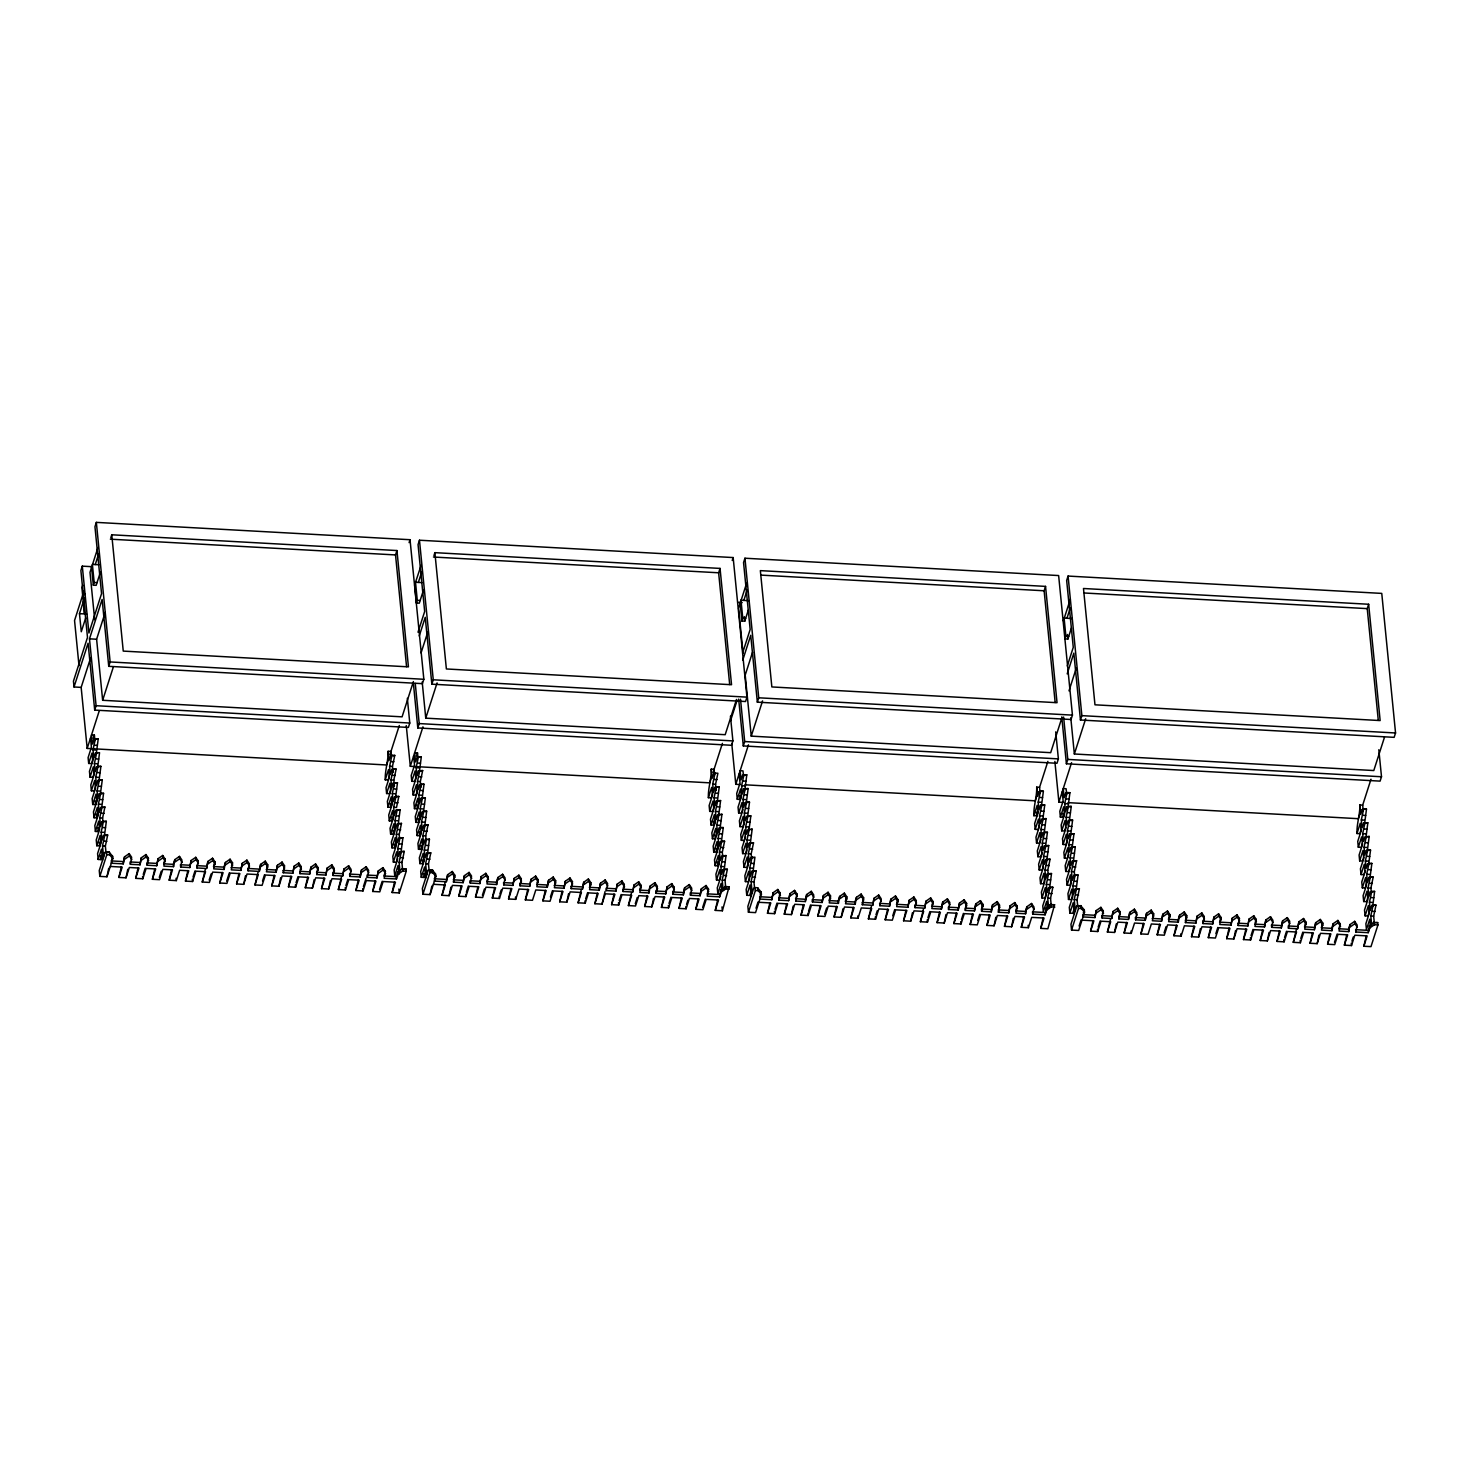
<?xml version="1.0" encoding="UTF-8"?>
<svg xmlns="http://www.w3.org/2000/svg" width="1469" height="1469" viewBox="0 0 1469 1469"><rect width="100%" height="100%" fill="white"/><g stroke="black" fill="none" stroke-linecap="round" stroke-linejoin="round"><path stroke-width="1.5" d="M97.615 767.663L99.543 752.697L95.301 753.083L93.796 757.765L93.024 749.888L95.338 738.852L98.203 738.999L96.256 753.983M98.956 781.324L100.902 766.341L96.66 766.726L95.154 771.409L94.383 763.586L96.697 752.55M100.296 794.802L102.261 780.039L98.001 780.425L96.495 785.107L95.724 777.23L98.056 766.194M101.636 808.281L103.564 793.315L99.323 793.682L97.817 798.383L97.083 790.928L99.396 779.874M103.014 822.291L102.591 818.049L104.923 806.995L100.663 807.381L99.157 812.063L98.386 804.186L100.718 793.15M104.391 836.302L106.337 821.318L102.077 821.704L100.59 826.386L99.745 817.884L102.059 806.848M106.025 852.718L105.364 846.052L107.678 835.016L103.436 835.384L101.93 840.084L101.159 832.207L103.473 821.153M103.601 857.015L102.518 845.887L104.832 834.851M394.39 786.007L393.802 780.131L396.134 769.095L391.892 769.481L390.387 774.163L389.597 766.285L391.929 755.231L394.775 755.397L392.462 766.432L393.031 772.345M395.547 797.722L397.475 782.738L393.233 783.106L391.727 787.806L390.956 779.984L393.288 768.93M398.209 824.678L400.137 809.694L395.895 810.08L394.39 814.762L393.655 807.307L396.501 807.473L398.833 796.437L394.592 796.804L393.086 801.505L392.296 793.609L394.628 782.573M393.655 807.307L395.987 796.271M399.586 838.689L399.182 834.429L401.496 823.393L397.254 823.778L395.749 828.461L394.977 820.583L397.291 809.548M400.982 852.681L402.91 837.697L398.668 838.083L397.163 842.765L396.318 834.282L398.65 823.228M376.78 875.579L367.121 875.047L367.342 877.379L377.019 877.911L378.286 870.897L382.95 867.646L385.411 871.282L384.143 878.297L396.483 878.976L397.989 874.294L402.671 871.044L401.937 862.45L404.269 851.396L400.027 851.781L398.521 856.464L397.732 848.586L400.064 837.55M399.972 871.172L399.091 862.285L401.423 851.249M420.924 787.476L420.336 781.6L422.668 770.564L418.426 770.931L416.921 775.632L416.131 767.754L418.463 756.7L421.309 756.866L419.381 771.849M422.08 799.173L424.008 784.207L419.767 784.575L418.261 789.275L417.49 781.435L419.803 770.399M423.403 812.669L425.367 797.887L421.126 798.273L419.62 802.955L418.83 795.078L421.162 784.042M420.924 816.231L420.189 808.776L422.521 797.74M426.12 840.158L425.698 835.898L428.03 824.862L423.788 825.247L422.282 829.93L421.493 822.052L423.825 810.998L426.671 811.163L424.743 826.147M427.516 854.15L429.444 839.166L425.202 839.552L423.696 844.234L422.852 835.751L425.184 824.697M429.132 870.584L428.471 863.901L430.803 852.865L426.561 853.25L425.055 857.933L424.266 850.055L426.598 839.019M426.726 874.863L425.624 863.754L427.938 852.718M717.313 801.909L719.241 786.943L714.999 787.329L713.493 792.011L712.722 784.134L715.036 773.098L717.9 773.245L715.568 784.299L716.156 790.212M718.653 815.57L720.6 800.587L716.339 800.972L714.834 805.655L714.063 797.832L716.395 786.796M719.994 829.049L721.94 814.285L717.698 814.671L716.193 819.353L715.421 811.476L717.735 800.44M717.515 832.629L716.762 825.174L719.094 814.12M722.711 856.537L722.289 852.295L724.603 841.241L720.361 841.627L718.855 846.309L718.084 838.432L720.398 827.396L723.262 827.561L721.316 842.527M724.088 870.548L726.017 855.564L721.775 855.95L720.269 860.632L719.443 852.13L721.756 841.094M699.905 893.446L690.228 892.895L690.467 895.227L700.125 895.759L701.392 888.745L706.075 885.495L708.535 889.149L707.25 896.163L719.608 896.843L721.114 892.16L725.778 888.91L725.062 880.298L727.375 869.262L723.134 869.63L721.628 874.33L720.857 866.453L723.17 855.399M723.079 889.039L722.197 880.133L724.529 869.097M746.215 803.506L748.143 788.541L743.902 788.926L742.396 793.609L741.625 785.731L743.938 774.696L746.803 774.842L744.856 789.826M747.556 817.168L749.502 802.184L745.26 802.57L743.755 807.252L742.965 799.43L745.297 788.394M748.896 830.646L750.843 815.883L746.601 816.268L745.095 820.951L744.324 813.073L746.638 802.037M750.237 844.124L752.165 829.159L747.923 829.526L746.417 834.227L745.683 826.772L747.996 815.717M751.614 858.135L751.192 853.893L753.524 842.839L749.263 843.224L747.758 847.907L746.986 840.029L749.319 828.993M752.991 872.145L754.937 857.162L750.677 857.547L749.172 862.23L748.345 853.728L750.659 842.692M754.625 888.561L753.964 881.896L756.278 870.86L752.036 871.227L750.53 875.928L749.759 868.05L752.073 856.996M752.201 892.858L751.1 881.731L753.432 870.695M1042.788 819.886L1044.734 804.939L1040.493 805.324L1038.987 810.007L1038.197 802.129L1040.529 791.075L1043.376 791.24L1041.448 806.224M1044.147 833.566L1046.075 818.582L1041.833 818.949L1040.327 823.65L1039.556 815.828L1041.87 804.773M1045.469 847.044L1047.434 832.28L1043.192 832.648L1041.686 837.348L1040.897 829.452L1043.229 818.417M1046.809 860.522L1048.737 845.538L1044.496 845.924L1042.99 850.606L1042.255 843.151L1044.588 832.115M1048.187 874.532L1047.764 870.272L1050.096 859.236L1045.855 859.622L1044.349 864.305L1043.559 856.427L1045.891 845.391M1049.582 888.525L1051.51 873.541L1047.268 873.926L1045.763 878.609L1044.918 870.125L1047.25 859.071M1051.198 904.959L1050.537 898.293L1052.869 887.239L1048.627 887.625L1047.122 892.307L1046.332 884.43L1048.664 873.394M1048.572 907.016L1047.691 898.128L1050.004 887.092M1069.322 821.355L1071.268 806.408L1067.027 806.775L1065.521 811.476L1064.731 803.598L1067.063 792.544L1069.909 792.709L1067.981 807.693M1070.681 835.016L1072.609 820.051L1068.367 820.418L1066.861 825.119L1066.09 817.278L1068.404 806.242M1072.003 848.513L1073.968 833.731L1069.726 834.117L1068.22 838.799L1067.43 830.921L1069.763 819.886M1073.343 861.991L1075.271 847.007L1071.03 847.393L1069.524 852.075L1068.789 844.62L1071.121 833.584M1074.72 875.983L1074.298 871.741L1076.63 860.705L1072.388 861.091L1070.883 865.774L1070.093 857.896L1072.425 846.842M1076.116 889.994L1078.044 875.01L1073.802 875.395L1072.297 880.078L1071.452 871.594L1073.784 860.54M1077.732 906.428L1077.071 899.744L1079.403 888.708L1075.161 889.094L1073.655 893.776L1072.866 885.899L1075.198 874.863M1075.326 910.707L1074.225 899.597L1076.538 888.561M1365.913 837.752L1367.841 822.787L1363.599 823.173L1362.094 827.855L1361.322 819.977L1363.636 808.942L1366.482 809.088L1364.554 824.072M1367.253 851.414L1369.2 836.43L1364.94 836.816L1363.434 841.498L1362.663 833.676L1364.995 822.64M1368.594 864.892L1370.54 850.129L1366.299 850.514L1364.793 855.197L1364.022 847.319L1366.335 836.283M1369.916 878.37L1371.862 863.405L1367.621 863.772L1366.115 868.473L1365.362 861.018L1367.694 849.963M1371.311 892.381L1370.889 888.139L1373.203 877.085L1368.961 877.47L1367.455 882.153L1366.684 874.275L1368.998 863.239M1372.689 906.391L1374.617 891.408L1370.375 891.775L1368.869 896.476L1368.043 887.974L1370.357 876.938M1374.323 922.807L1373.662 916.142L1375.976 905.106L1371.734 905.473L1370.228 910.174L1369.457 902.278L1371.771 891.242M1371.679 924.882L1370.797 915.977L1373.129 904.941M91.353 566.648L82.301 566.153L80.887 570.523L87.497 637.399L73.45 681.175L74.019 686.978L81.162 687.382L90.527 658.204M407.335 698.289L409.778 723.042L408.382 727.43L94.695 710.096L96.091 705.708L89.48 638.831L102.132 599.444L108.743 666.32L422.429 683.654L423.843 679.284L410.035 539.711L96.348 522.376L94.952 526.747L101.563 593.623L88.911 633.029L82.301 566.153M82.741 585.195L81.915 587.784L84.449 613.418L84.339 601.298M83.237 593.403L74.552 620.506L79.014 665.732M97.982 547.478L89.995 572.359L94.695 619.753M85.679 617.99L81.272 631.743L79.473 613.656L84.614 597.644M95.246 564.555L98.625 554.015M100.425 572.102L96.164 585.323L93.318 585.176L94.181 582.495L92.382 564.408L98.809 564.757M110.818 537.709L111.754 534.789L396.942 550.544L408.437 666.853L123.249 651.098L111.754 534.789M74.019 686.978L88.085 643.22L94.695 710.096M413.395 681.598L402.084 716.835L102.646 700.291L96.605 639.235L105.272 612.279M108.743 666.32L110.138 661.95L96.348 522.376M388.606 758.794L386.622 764.982L87.185 748.437L99.157 711.143M102.646 700.291L113.297 667.128M93.355 738.264L94.383 735.051L91.537 734.886L92.455 744.067L93.943 739.384L95.338 738.852M93.52 757.398L91.519 763.605L88.673 763.439L91.978 753.12L92.767 760.997L89.444 771.317L90.031 777.138L92.878 777.285L94.861 771.096M90.031 777.138L93.337 766.818L94.108 774.64L90.803 784.96L91.372 790.781L94.218 790.928L96.219 784.74M91.372 790.781L94.695 780.443L95.467 788.339L92.143 798.659L92.731 804.479L95.577 804.626L97.56 798.438M92.731 804.479L96.036 794.141L96.77 801.597L93.465 811.916L94.034 817.737L96.881 817.902L98.882 811.696M94.034 817.737L97.358 807.417L98.129 815.295L94.824 825.615L95.393 831.436L98.239 831.601L100.241 825.394M95.393 831.436L98.698 821.116L99.543 829.599L96.238 839.937L96.807 845.74L99.653 845.905L101.655 839.717M96.807 845.74L100.112 835.42L100.902 843.298L97.578 853.636L98.166 859.438L101.012 859.604L102.995 853.397M98.166 859.438L101.471 849.119L102.573 860.246M112.819 858.539L109.642 854.848L109.367 851.947L105.107 852.332L99.249 870.566L99.837 876.387L106.962 876.773L112.819 858.539L112.58 856.207L109.422 852.534M99.837 876.387L106.796 854.701L106.502 851.781M108.724 868.252L106.962 876.773M367.342 877.379L368.627 870.364L366.167 866.71L361.503 869.96L360.217 876.975L349.806 876.405L351.091 869.391L348.63 865.755L343.948 869.005L342.681 876.001L333.022 875.469L334.289 868.454L331.829 864.819L327.165 868.069L325.879 875.083L316.753 874.569L318.02 867.555L315.56 863.919L310.895 867.169L309.628 874.184L299.951 873.651L301.237 866.637L298.776 863.001L294.112 866.233L292.827 873.247L283.242 872.733L284.509 865.718L282.048 862.064L277.384 865.314L276.117 872.329L266.44 871.796L267.725 864.782L265.265 861.146L260.601 864.396L259.315 871.411L248.059 870.786L249.326 863.772L246.884 860.118L242.201 863.368L240.934 870.382L231.276 869.85L232.543 862.836L230.082 859.2L225.418 862.45L224.133 869.464L213.721 868.877L215.007 861.862L212.546 858.227L207.863 861.477L206.596 868.491L196.938 867.959L198.205 860.944L195.744 857.308L191.08 860.54L189.795 867.555L180.669 867.059L181.936 860.044L179.475 856.409L174.811 859.64L173.544 866.655L163.867 866.122L165.152 859.108L162.692 855.472L158.028 858.722L156.742 865.737L147.157 865.204L148.424 858.19L145.964 854.554L141.299 857.804L140.032 864.819L130.355 864.286L131.641 857.272L129.18 853.618L124.516 856.868L123.231 863.882L111.313 863.221L112.58 856.207M121.303 866.839L118.879 877.434L126.022 877.819L129.327 867.5L138.986 868.032L135.681 878.352L142.805 878.756L146.129 868.436L155.714 868.95L152.39 879.288L159.533 879.674L162.839 869.354L172.497 869.887L169.192 880.206L176.317 880.61L179.64 870.272L188.766 870.786L185.461 881.106L192.586 881.51L195.891 871.172L205.568 871.723L202.245 882.043L209.369 882.428L212.693 872.109L223.104 872.678L219.781 883.016L226.924 883.402L230.229 873.082L239.888 873.614L236.582 883.934L243.707 884.338L247.031 874L258.287 874.624L254.963 884.944L262.088 885.348L265.412 875.028L275.07 875.561L271.765 885.88L278.89 886.266L282.195 875.946L291.798 876.479L288.475 886.799L295.6 887.203L298.923 876.864L308.582 877.415L305.277 887.735L312.401 888.121L315.706 877.801L324.851 878.315L321.527 888.635L328.67 889.02L331.976 878.701L341.634 879.233L338.329 889.553L345.454 889.957L348.777 879.637L359.189 880.206L355.865 890.526L363.008 890.93L366.314 880.592L375.972 881.125L372.667 891.463L379.792 891.848L383.115 881.529L395.455 882.208L392.131 892.528L399.274 892.932L406.234 871.246L405.995 868.913L401.698 868.712L403.149 868.767L402.708 870.144M123.231 863.882L124.516 856.868M118.879 877.434L122.202 867.114L110.285 866.453M127.766 869.299L126.022 877.819M138.104 867.775L135.681 878.352M140.032 864.819L141.299 857.804M143.246 874.367L145.229 868.161M147.433 861.311L148.424 858.19M154.814 868.693L152.39 879.288M156.742 865.737L158.028 858.722M159.295 877.36L161.278 871.154M165.152 859.108L163.647 863.809L173.305 864.341L174.811 859.64M171.616 869.63L169.192 880.206M187.867 870.529L185.461 881.106M189.795 867.555L191.08 860.54M193.008 877.122L195.01 870.915M196.938 867.959L198.205 860.944M205.329 869.391L202.245 882.043M206.596 868.491L207.863 861.477M209.149 880.115L211.132 873.908M215.007 861.862L213.501 866.563L223.912 867.132L225.418 862.45M222.205 872.421L219.781 883.016M226.685 881.069L229.348 872.825M231.533 865.957L232.543 862.836M239.006 873.357L236.582 883.934M240.934 870.382L242.201 863.368M245.47 875.818L243.707 884.338M248.059 870.786L249.326 863.772M258.048 872.311L254.963 884.944M259.315 871.411L260.601 864.396M262.529 880.959L264.512 874.753M266.715 867.904L267.725 864.782M274.189 875.285L271.765 885.88M276.117 872.329L277.384 865.314M280.652 877.746L278.89 886.266M283.242 872.733L284.509 865.718M290.899 876.222L288.475 886.799M292.827 873.247L294.112 866.233M406.564 666.669L395.528 554.933L396.942 550.544M296.04 882.814L298.023 876.607M300.227 869.758L301.237 866.637M409.098 542.63L410.035 539.711M307.7 877.14L305.277 887.735M309.628 874.184L310.895 867.169M419.253 635.967L425.239 617.292L431.849 684.168L745.554 701.521L746.95 697.132L733.16 557.559L419.473 540.225L418.059 544.613L424.67 611.49L418.004 632.221M314.164 879.6L312.401 888.121M316.753 874.569L318.02 867.555M421.107 565.326L414.644 584.937L416.425 603.024L419.289 603.19L423.531 589.95M418.353 582.422L421.75 571.863M323.951 878.04L321.527 888.635M325.879 875.083L327.165 868.069M416.425 603.024L417.288 600.344L415.507 582.257L421.915 582.624M433.943 555.576L434.879 552.656L720.049 568.411L731.544 684.719L446.374 668.964L434.879 552.656M330.433 880.5L328.67 889.02M333.022 875.469L333.794 870.034M341.414 876.901L338.329 889.553M342.681 876.001L343.948 869.005M391.507 756.957L390.974 751.43L388.128 751.283C388.404 760.924 384.878 770.178 385.245 779.837L388.11 779.984L390.093 773.796M345.894 885.568L347.878 879.362M421.052 652.934L427.718 632.203M389.928 754.662L399.293 725.539M385.245 779.837L388.569 769.499L389.34 777.376L386.035 787.715L386.604 793.517L389.45 793.682L391.452 787.494M358.289 879.949L355.865 890.526M360.217 876.975L361.503 869.96M386.604 793.517L389.928 783.197L390.699 791.02L387.375 801.358L387.945 807.16L390.809 807.326L392.792 801.119M387.945 807.16L391.268 796.841L392.039 804.718L388.734 815.038L389.303 820.859L392.168 821.024L394.151 814.818M363.431 886.523L366.093 878.278M730.442 716.137L732.902 740.909L731.489 745.279L417.802 727.945L419.198 723.574L415.25 683.452M431.849 684.168L433.263 679.798L419.473 540.225M389.303 820.859L392.627 810.539L393.361 817.994L390.038 828.314L390.625 834.135L393.472 834.282L395.455 828.094M711.731 776.642L709.729 782.848L410.31 766.304L422.962 726.843M736.502 699.446L725.19 734.702L425.753 718.157L437.083 682.901M375.091 880.867L372.667 891.463M390.625 834.135L393.931 823.797L394.72 831.693L391.397 842.012L391.966 847.833L394.83 847.98L396.814 841.792M377.019 877.911L378.286 870.897M416.462 756.131L417.508 752.899L414.644 752.752L415.562 761.934L417.067 757.251L418.463 756.7M416.627 775.265L414.644 781.453L411.779 781.288L415.103 770.968L415.874 778.845L412.569 789.184L413.138 794.986L415.984 795.151L417.986 788.963M391.966 847.833L395.29 837.495L396.134 845.997L392.811 856.317L393.38 862.138L396.244 862.303L397.566 858.171M379.553 889.516L382.215 881.271M385.411 871.282L383.905 875.983L396.263 876.662L397.768 871.962L402.433 868.73M413.138 794.986L416.462 784.666L417.233 792.489L413.909 802.808L414.478 808.629L417.343 808.795L419.326 802.588M393.38 862.138L396.703 851.818L397.475 859.696L394.169 870.015L394.739 875.836L397.585 875.983M414.478 808.629L417.802 798.31L418.573 806.187L415.268 816.507L415.837 822.328L418.683 822.493L418.316 818.6M394.739 875.836L398.062 865.516L398.925 874.404M394.555 881.951L392.131 892.528M415.837 822.328L419.161 812.008L419.895 819.463M421.989 829.563L420.005 835.751L417.159 835.604L420.465 825.266L421.254 833.143L417.93 843.481L418.5 849.284L421.364 849.449L423.347 843.261M418.5 849.284L421.823 838.964L422.668 847.466L419.344 857.786L419.914 863.607L422.778 863.754L424.1 859.622M419.914 863.607L423.237 853.287L424.008 861.165L420.703 871.484L421.272 877.305L424.119 877.452L425.459 873.321M421.272 877.305L424.596 866.967L425.679 878.095M435.926 876.387L432.767 872.715L432.474 869.795L428.232 870.181L422.374 888.414L422.943 894.235L430.068 894.621L435.926 876.387L435.705 874.073L432.529 870.382L432.088 871.76L429.683 870.236M422.943 894.235L429.903 872.549L429.627 869.648M431.831 886.101L430.068 894.621M690.467 895.227L691.734 888.212L689.273 884.577L684.609 887.827L683.342 894.841L672.912 894.254L674.198 887.239L671.737 883.603L667.073 886.854L665.788 893.868L656.129 893.336L657.396 886.321L654.954 882.667L650.271 885.917L649.004 892.932L639.86 892.436L641.145 885.421L638.684 881.786L634.002 885.017L632.735 892.032L623.076 891.499L624.343 884.485L621.883 880.849L617.219 884.099L615.952 891.114L606.348 890.581L607.633 883.567L605.173 879.931L600.49 883.181L599.223 890.196L589.565 889.645L590.832 882.649L588.371 878.995L583.707 882.245L582.422 889.259L571.166 888.635L572.451 881.62L569.99 877.985L565.326 881.235L564.041 888.249L554.382 887.717L555.649 880.702L553.207 877.048L548.525 880.298L547.258 887.313L536.846 886.743L538.113 879.729L535.652 876.075L530.988 879.325L529.703 886.34L520.044 885.807L521.33 878.793L518.869 875.157L514.187 878.407L512.92 885.421L503.775 884.907L505.061 877.893L502.6 874.257L497.918 877.507L496.651 884.522L486.992 883.989L488.259 876.975L485.798 873.321L481.134 876.571L479.867 883.585L470.264 883.053L471.549 876.057L469.088 872.402L464.406 875.653L463.139 882.667L453.48 882.134L454.747 875.12L452.287 871.484L447.623 874.734L446.356 881.731L434.42 881.088L435.191 875.634M445.089 882.63L442.004 895.282L449.128 895.686L452.434 885.366L462.111 885.899L458.787 896.219L465.912 896.604L469.235 886.284L478.821 886.817L475.515 897.137L482.64 897.541L485.945 887.203L495.622 887.735L492.299 898.073L499.423 898.459L502.747 888.139L511.873 888.635L508.568 898.973L515.692 899.359L519.016 889.039L528.675 889.571L525.351 899.891L532.494 900.295L535.799 889.957L546.211 890.545L542.906 900.864L550.03 901.25L553.354 890.93L563.013 891.463L559.689 901.801L566.814 902.186L570.137 891.867L581.393 892.491L578.088 902.811L585.213 903.196L588.518 892.877L598.195 893.409L594.872 903.729L601.996 904.133L605.32 893.813L614.905 894.327L611.6 904.665L618.724 905.051L622.03 894.731L631.707 895.264L628.383 905.583L635.508 905.987L638.831 895.649L647.958 896.163L644.652 906.483L651.777 906.887L655.101 896.549L664.759 897.082L661.436 907.42L668.579 907.805L671.884 897.486L682.295 898.055L678.99 908.393L686.115 908.778L689.42 898.459L699.097 898.991L695.773 909.311L702.898 909.715L706.222 899.377L718.561 900.056L715.256 910.394L722.381 910.78L729.101 886.78L724.805 886.578L723.813 889.7M446.356 881.731L447.623 874.734M442.004 895.282L445.309 884.962L433.392 884.301M450.891 887.166L449.128 895.686M453.48 882.134L454.747 875.12M461.211 885.623L458.787 896.219M463.139 882.667L464.406 875.653M466.352 892.216L468.336 886.027M477.939 886.56L475.515 897.137M479.867 883.585L481.134 876.571M482.401 895.209L484.403 889.02M488.259 876.975L486.753 881.657L496.412 882.19L497.918 877.507M494.722 887.478L492.299 898.073M499.864 894.07L501.186 889.939M510.992 888.378L508.568 898.973M512.92 885.421L514.187 878.407M520.044 885.807L521.33 878.793M527.775 889.314L525.351 899.891M529.703 886.34L530.988 879.325M537.103 882.851L538.113 879.729M545.33 890.287L542.906 900.864M547.258 887.313L548.525 880.298M550.471 896.861L552.454 890.673M554.658 883.824L555.649 880.702M562.113 891.206L559.689 901.801M564.041 888.249L565.326 881.235M568.576 893.666L566.814 902.186M571.166 888.635L572.451 881.62M581.173 890.159L578.088 902.811M582.422 889.259L583.707 882.245M585.635 898.808L587.637 892.619M589.84 885.77L590.832 882.649M597.295 893.152L594.872 903.729M599.223 890.196L600.49 883.181M605.081 891.481L601.996 904.133M614.024 894.07L611.6 904.665M615.952 891.114L617.219 884.099M729.689 684.536L718.635 572.781L720.049 568.411M619.147 900.662L621.148 894.474M623.352 887.625L624.343 884.485M732.223 560.479L733.16 557.559M631.468 892.932L628.383 905.583M632.735 892.032L634.002 885.017M742.745 660.169L750.732 635.287L757.343 702.164L1071.03 719.498L1072.443 715.128L1058.635 575.554L744.948 558.22L743.553 562.59L750.163 629.466L742.837 652.273M635.287 903.655L637.271 897.467M641.145 885.421L639.639 890.104L648.765 890.618L650.271 885.917M749.19 600.711L740.982 600.252L740.137 602.933L741.918 621.02L744.765 621.167L748.345 610.057M746.583 583.322L738.595 608.203L743.057 653.301M647.076 895.906L644.652 906.483M743.847 600.399L747.225 589.859M741.918 621.02L742.781 618.339L740.982 600.252M653.54 898.367L651.777 906.887M656.129 893.336L656.9 887.882M663.859 896.824L661.436 907.42M665.788 893.868L667.073 886.854M714.632 774.806L714.081 769.297L711.235 769.132C711.529 778.79 707.985 788.027 708.37 797.685L711.216 797.851L713.199 791.644M669.001 903.417L670.984 897.228M672.912 894.254L674.198 887.239M713.053 772.51L722.399 743.387M730.424 721.132L737.107 700.291M752.532 652.273L745.205 675.079L751.247 736.134L1050.684 752.679L1061.995 717.441M708.37 797.685L711.675 787.366L712.465 795.243L709.141 805.563L709.711 811.384L712.575 811.531L714.558 805.343M681.414 897.798L678.99 908.393M683.342 894.841L684.609 887.827M709.711 811.384L713.034 801.064L713.805 808.886L710.5 819.206L711.069 825.027L713.916 825.174L715.899 818.986M711.069 825.027L714.375 814.689L715.164 822.585L711.841 832.905L712.428 838.726L715.274 838.872L714.889 834.998M686.556 904.39L687.878 900.258M712.428 838.726L715.734 828.387L716.468 835.843M1055.715 731.874L1058.378 758.885L1056.982 763.274L743.296 745.94L744.691 741.551L740.505 699.207M757.343 702.164L758.738 697.793L744.948 558.22M698.197 898.734L695.773 909.311M718.58 845.942L716.578 852.149L713.732 851.983L717.056 841.664L717.827 849.541L714.503 859.861L715.091 865.682L717.937 865.847L719.259 861.715M700.125 895.759L701.392 888.745M740.358 784.538L735.785 784.281L748.456 744.838M751.247 736.134L762.558 700.897M715.091 865.682L718.396 855.362L719.241 863.845L715.917 874.184L716.505 879.986L719.351 880.151L720.673 876.02M742.12 793.242L740.119 799.448L737.273 799.283L740.578 788.963L741.368 796.841L738.044 807.16L738.632 812.981L741.478 813.128L742.8 809.015M702.678 907.383L705.322 899.12M707.525 892.271L708.535 889.149M716.505 879.986L719.81 869.666L720.6 877.544L717.276 887.882L717.845 893.685L720.71 893.85M738.632 812.981L741.937 802.662L742.708 810.484L739.403 820.804L739.972 826.625L742.818 826.772L744.159 822.64M717.845 893.685L721.169 883.365L721.83 890.03M739.972 826.625L743.296 816.287L744.067 824.182L740.743 834.502L741.331 840.323L744.177 840.47L745.499 836.338M717.68 899.799L715.256 910.394M719.608 896.843L720.875 889.828L725.539 886.578M725.815 887.992L726.255 886.615L724.805 886.578M741.331 840.323L744.636 829.985L745.371 837.44L742.065 847.76L742.635 853.581L745.481 853.746L746.821 849.615M742.635 853.581L745.958 843.261L746.729 851.139L743.424 861.458L743.993 867.279L746.84 867.444L748.162 863.313M743.993 867.279L747.299 856.96L748.143 865.443L744.838 875.781L745.407 881.584L748.254 881.749L750.237 875.561M745.407 881.584L748.713 871.264L749.502 879.141L746.179 889.479L746.766 895.282L749.612 895.447L751.595 889.241M746.766 895.282L750.071 884.962L751.173 896.09M748.437 912.231L755.397 890.545L755.103 887.625L757.967 887.79L758.243 890.691L761.419 894.382L755.562 912.616L748.437 912.231L747.85 906.41L753.707 888.176L755.103 887.625M757.582 889.755L758.022 888.378L761.181 892.05L761.419 894.382M756.002 908.228L757.986 902.039M760.189 895.172L761.181 892.05M769.903 902.682L767.479 913.277L774.622 913.663L777.927 903.343L787.586 903.876L784.281 914.195L791.405 914.599L794.711 904.28L804.314 904.794L800.991 915.132L808.134 915.518L811.439 905.198L821.098 905.73L817.792 916.05L824.917 916.454L828.222 906.116L837.367 906.63L834.061 916.95L841.186 917.354L844.491 907.016L854.15 907.548L850.845 917.886L857.969 918.272L861.293 907.952L871.705 908.521L868.381 918.859L875.524 919.245L878.829 908.925L888.488 909.458L885.183 919.778L892.307 920.182L895.631 909.844L906.887 910.468L903.564 920.788L910.688 921.192L914.012 910.872L923.67 911.404L920.365 921.724L927.49 922.11L930.795 911.79L940.399 912.322L937.075 922.642L944.2 923.046L947.523 912.708L957.182 913.259L953.877 923.579L961.001 923.964L964.307 913.645L973.451 914.159L970.128 924.478L977.271 924.864L980.576 914.544L990.235 915.077L986.929 925.397L994.054 925.801L997.378 915.462L1007.789 916.05L1004.465 926.37L1011.608 926.774L1014.914 916.436L1024.572 916.968L1021.267 927.306L1028.392 927.692L1031.697 917.372L1044.055 918.052L1040.731 928.371L1047.856 928.775L1054.595 904.757L1050.298 904.555L1049.288 907.677M771.611 897.394L759.675 896.733L759.914 899.065L771.831 899.726L773.116 892.711L777.78 889.461L780.241 893.115L778.956 900.13L788.633 900.662L789.9 893.648L794.564 890.398L797.024 894.033L795.757 901.048L805.343 901.58L806.628 894.566L811.292 891.316L813.753 894.952L812.467 901.966L822.144 902.499L823.411 895.484L828.075 892.252L830.536 895.888L829.269 902.902L838.395 903.398L839.68 896.384L844.344 893.134L846.805 896.788L845.538 903.802L855.197 904.335L856.464 897.32L861.146 894.07L863.607 897.706L862.321 904.72L872.733 905.308L874.018 898.293L878.682 895.043L881.143 898.679L879.876 905.694L889.535 906.226L890.802 899.212L895.484 895.961L897.926 899.616L896.659 906.63L907.915 907.254L909.201 900.24L913.865 896.99L916.325 900.626L915.04 907.64L924.717 908.173L925.984 901.158L930.648 897.908L933.109 901.562L931.842 908.577L941.427 909.091L942.712 902.076L947.376 898.844L949.837 902.48L948.552 909.495L958.229 910.027L959.496 903.013L964.16 899.762L966.62 903.398L965.353 910.413L974.48 910.927L975.765 903.912L980.429 900.662L982.89 904.298L981.623 911.313L991.281 911.845L992.548 904.831L997.231 901.599L999.673 905.235L998.406 912.249L1008.817 912.818L1010.103 905.804L1014.767 902.554L1017.227 906.208L1015.942 913.222L1025.619 913.755L1026.886 906.74L1031.55 903.49L1034.011 907.126L1032.744 914.14L1045.083 914.82L1048.187 905.638M767.479 913.277L770.803 902.958L758.885 902.297M771.831 899.726L773.116 892.711M775.044 909.274L777.028 903.086M779.231 896.237L780.241 893.115M786.705 903.619L784.281 914.195M788.633 900.662L789.9 893.648M793.168 906.079L791.405 914.599M795.757 901.048L797.024 894.033M803.414 904.537L800.991 915.132M805.343 901.58L806.628 894.566M808.556 911.129L810.539 904.941M820.216 905.473L817.792 916.05M822.144 902.499L823.411 895.484M824.678 914.122L826.68 907.934M830.536 895.888L829.03 900.57L838.175 901.085L839.68 896.384M836.467 906.373L834.061 916.95M842.949 908.834L841.186 917.354M846.805 896.788L845.299 901.47L854.958 902.003L856.464 897.32M853.269 907.291L850.845 917.886M862.321 904.72L863.607 897.706M871.466 906.208L868.381 918.859M872.733 905.308L874.018 898.293M875.946 914.856L877.268 910.725M887.607 909.201L885.183 919.778M889.535 906.226L890.802 899.212M892.748 915.775L894.731 909.586M896.935 902.737L897.926 899.616M905.987 910.211L903.564 920.788M907.915 907.254L909.201 900.24M912.451 912.671L910.688 921.192M915.04 907.64L916.325 900.626M923.45 909.072L920.365 921.724M924.717 908.173L925.984 901.158M927.912 917.721L929.914 911.533M932.117 904.684L933.109 901.562M939.499 912.065L937.075 922.642M941.427 909.091L942.712 902.076M1055.164 702.513L1044.128 590.777L1045.542 586.388L760.354 570.633L771.849 686.941L1057.037 702.696L1045.542 586.388M945.963 914.526L944.2 923.046M956.301 912.983L953.877 923.579M958.229 910.027L959.496 903.013M1067.192 673.885L1073.839 653.136L1080.449 720.012L1394.136 737.346L1395.55 732.976L1381.76 593.403L1068.073 576.068L1066.659 580.457L1073.27 647.333L1067.284 665.99M961.424 919.576L963.425 913.387M965.629 906.538L966.62 903.398M1063.244 620.781L1064.107 618.1L1072.297 618.559M1063.721 619.826L1070.368 599.095M1066.953 618.265L1070.35 607.707M972.551 913.883L970.128 924.478M974.48 910.927L975.765 903.912M1064.107 618.1L1065.888 636.187L1065.025 638.868L1067.89 639.033L1071.452 627.906M977.693 920.475L979.694 914.287M981.88 907.438L982.89 904.298M989.353 914.82L986.929 925.397M991.281 911.845L992.548 904.831M1047.893 761.383L1039.575 787.274L1036.71 787.127C1037.004 796.767 1033.478 806.022 1033.845 815.681L1036.71 815.828L1038.032 811.696M995.817 917.28L994.054 925.801M998.406 912.249L999.177 906.795M1068.991 690.852L1076.318 668.046M1036.545 796.694L1035.223 800.825L744.93 784.795M1040.529 791.075L1039.134 791.626L1037.628 796.308L1036.71 787.127M1033.845 815.681L1037.169 805.343L1037.94 813.22L1034.635 823.558L1035.204 829.361L1038.05 829.526L1039.391 825.394M1006.889 915.793L1004.465 926.37M1008.817 912.818L1010.103 905.804M1035.204 829.361L1038.528 819.041L1039.299 826.863L1035.976 837.201L1036.545 843.004L1039.409 843.169L1040.731 839.038M1036.545 843.004L1039.868 832.684L1040.64 840.562L1037.334 850.882L1037.904 856.702L1040.75 856.868L1042.09 852.736M1013.353 918.254L1011.608 926.774M1017.227 906.208L1015.722 910.89L1025.38 911.423L1026.886 906.74M1378.822 749.741L1381.503 776.752L1380.089 781.122L1066.402 763.788L1067.798 759.418L1063.611 717.056M1080.449 720.012L1081.863 715.642L1068.073 576.068M1037.904 856.702L1041.227 846.383L1041.962 853.838L1038.638 864.158L1039.226 869.979L1042.072 870.125L1043.394 865.994M1063.464 802.386L1058.91 802.147L1071.562 762.686M1384.441 737.365L1373.79 770.546L1074.353 754.001L1085.683 718.745M1023.691 916.711L1021.267 927.306M1039.226 869.979L1042.531 859.64L1043.321 867.536L1039.997 877.856L1040.566 883.677L1043.431 883.824L1045.414 877.636M1067.063 792.544L1065.668 793.095L1064.162 797.777L1063.244 788.596L1066.108 788.743L1066.641 794.252M1065.227 811.108L1063.244 817.297L1060.379 817.131L1063.703 806.812L1064.474 814.689L1061.169 825.027L1061.738 830.83L1064.584 830.995L1065.906 826.863M1040.566 883.677L1043.89 873.339L1044.734 881.841L1041.411 892.16L1041.98 897.981L1044.845 898.147L1046.828 891.94M1061.738 830.83L1065.062 820.51L1065.833 828.332L1062.509 838.652L1063.079 844.473L1065.943 844.638L1067.265 840.507M1041.98 897.981L1045.304 887.662L1046.075 895.539L1042.77 905.859L1043.339 911.68L1046.662 901.36L1047.305 908.026M1063.079 844.473L1066.402 834.153L1067.173 842.031L1063.868 852.351L1064.437 858.171L1067.284 858.337L1068.624 854.205M1043.155 917.794L1040.731 928.371M1045.083 914.82L1046.369 907.805L1051.033 904.573L1051.253 906.887L1046.589 910.137L1046.369 907.805M1064.437 858.171L1067.761 847.852L1068.496 855.307L1065.172 865.627L1065.759 871.448L1068.606 871.594L1069.928 867.463M1051.308 905.987L1051.749 904.61L1050.298 904.555M1065.759 871.448L1069.065 861.109L1069.836 868.987L1066.531 879.325L1067.1 885.128L1069.965 885.293L1071.948 879.105M1067.1 885.128L1070.424 874.808L1071.25 883.31L1067.945 893.629L1068.514 899.45L1071.378 899.597L1073.362 893.409M1068.514 899.45L1071.837 889.112L1072.609 897.008L1069.303 907.328L1069.873 913.149L1072.719 913.296L1074.72 907.107M1069.873 913.149L1073.178 902.811L1074.28 913.938M1084.526 912.231L1081.368 908.558L1081.074 905.638L1076.832 906.024L1070.974 924.258L1071.544 930.079L1078.668 930.465L1084.526 912.231L1084.306 909.917L1081.129 906.226L1080.688 907.603M1071.544 930.079L1078.503 908.393L1078.228 905.492M1079.109 926.076L1081.092 919.888M1083.296 913.039L1084.306 909.917M1093.028 920.549L1090.604 931.126L1097.729 931.53L1101.034 921.192L1110.711 921.742L1107.387 932.062L1114.512 932.448L1117.836 922.128L1127.421 922.661L1124.116 932.98L1131.24 933.384L1134.545 923.046L1144.222 923.579L1140.899 933.917L1148.024 934.302L1151.347 923.983L1160.473 924.478L1157.168 934.817L1164.293 935.202L1167.616 924.882L1177.275 925.415L1173.951 935.735L1181.094 936.139L1184.4 925.801L1194.811 926.388L1191.506 936.708L1198.631 937.093L1201.954 926.774L1211.613 927.306L1208.289 937.644L1215.414 938.03L1218.737 927.71L1229.994 928.335L1226.688 938.654L1233.813 939.04L1237.118 928.72L1246.795 929.253L1243.472 939.572L1250.596 939.976L1253.92 929.657L1263.505 930.171L1260.2 940.509L1267.325 940.894L1270.63 930.575L1280.307 931.107L1276.983 941.427L1284.108 941.831L1287.432 931.493L1296.558 932.007L1293.253 942.327L1300.377 942.731L1303.701 932.393L1313.359 932.925L1310.036 943.263L1317.16 943.649L1320.484 933.329L1330.896 933.898L1327.59 944.236L1334.715 944.622L1338.02 934.302L1347.697 934.835L1344.374 945.155L1351.498 945.559L1354.822 935.22L1367.162 935.9L1363.856 946.238L1370.981 946.624L1377.94 924.937L1377.702 922.624L1373.405 922.422L1374.855 922.459L1374.415 923.836M1094.717 915.26L1082.8 914.599L1083.02 916.931L1094.956 917.574L1096.223 910.56L1100.887 907.328L1103.348 910.964L1102.081 917.978L1111.739 918.511L1113.006 911.496L1117.689 908.246L1120.149 911.882L1118.864 918.896L1128.467 919.429L1129.734 912.414L1134.399 909.164L1136.859 912.818L1135.592 919.833L1145.251 920.365L1146.518 913.351L1151.2 910.101L1153.661 913.736L1152.375 920.751L1161.52 921.265L1162.787 914.251L1167.469 911L1169.93 914.636L1168.645 921.651L1178.303 922.183L1179.589 915.169L1184.253 911.918L1186.713 915.573L1185.428 922.587L1195.858 923.156L1197.125 916.142L1201.789 912.892L1204.249 916.546L1202.982 923.56L1212.641 924.093L1213.927 917.078L1218.591 913.828L1221.051 917.464L1219.766 924.478L1231.022 925.103L1232.307 918.088L1236.971 914.838L1239.432 918.474L1238.165 925.488L1247.824 926.039L1249.091 919.025L1253.773 915.775L1256.234 919.41L1254.948 926.425L1264.534 926.957L1265.819 919.943L1270.483 916.693L1272.944 920.328L1271.677 927.343L1281.335 927.875L1282.602 920.861L1287.285 917.629L1289.745 921.265L1288.46 928.279L1297.604 928.775L1298.871 921.761L1303.554 918.511L1305.996 922.165L1304.729 929.179L1314.388 929.712L1315.673 922.697L1320.337 919.447L1322.798 923.083L1321.512 930.097L1331.942 930.685L1333.209 923.67L1337.873 920.42L1340.334 924.056L1339.067 931.071L1348.726 931.603L1349.993 924.589L1354.675 921.338L1357.136 924.993L1355.85 932.007L1368.208 932.686L1371.293 923.487M1090.604 931.126L1093.909 920.806L1081.992 920.145M1094.956 917.574L1096.223 910.56M1098.151 927.141L1100.152 920.934M1102.356 914.085L1103.348 910.964M1110.472 919.41L1107.387 932.062M1111.739 918.511L1113.006 911.496M1116.275 923.928L1114.512 932.448M1118.864 918.896L1120.149 911.882M1126.539 922.403L1124.116 932.98M1128.467 919.429L1129.734 912.414M1143.323 923.322L1140.899 933.917M1145.251 920.365L1146.518 913.351M1152.651 916.876L1153.661 913.736M1159.592 924.221L1157.168 934.817M1161.52 921.265L1162.787 914.251M1164.072 932.87L1166.055 926.682M1169.93 914.636L1168.424 919.337L1178.083 919.869L1179.589 915.169M1176.375 925.158L1173.951 935.735M1185.428 922.587L1186.713 915.573M1193.93 926.113L1191.506 936.708M1195.858 923.156L1197.125 916.142M1200.393 928.573L1198.631 937.093M1202.982 923.56L1204.249 916.546M1210.713 927.049L1208.289 937.644M1212.641 924.093L1213.927 917.078M1215.855 933.641L1217.838 927.435M1220.041 920.586L1221.051 917.464M1229.094 928.059L1226.688 938.654M1231.022 925.103L1232.307 918.088M1235.576 930.52L1233.813 939.04M1238.165 925.488L1239.432 918.474M1245.896 928.996L1243.472 939.572M1247.824 926.039L1249.091 919.025M1251.037 935.588L1253.02 929.381M1255.224 922.532L1256.234 919.41M1262.605 929.914L1260.2 940.509M1264.534 926.957L1265.819 919.943M1378.289 720.379L1367.235 608.625L1368.649 604.255L1083.479 588.5L1094.974 704.808L1380.144 720.563L1368.649 604.255M1269.087 932.374L1267.325 940.894M1279.407 930.85L1276.983 941.427M1281.335 927.875L1282.602 920.861M1284.549 937.442L1286.532 931.236M1296.337 929.675L1293.253 942.327M1297.604 928.775L1298.871 921.761M1300.818 938.342L1302.801 932.136M1305.005 925.286L1305.996 922.165M1312.46 932.668L1310.036 943.263M1314.388 929.712L1315.673 922.697M1370.999 779.231L1362.681 805.141L1359.835 804.975C1360.129 814.634 1356.585 823.87 1356.97 833.529L1359.817 833.694L1361.139 829.563M1318.923 935.129L1317.16 943.649M1322.798 923.083L1321.292 927.784L1331.704 928.353L1333.209 923.67M1359.651 814.561L1358.329 818.692L1068.036 802.643M1363.636 808.942L1362.24 809.474L1360.735 814.157L1359.835 804.975M1356.97 833.529L1360.276 823.209L1361.065 831.087L1357.742 841.406L1358.311 847.227L1361.175 847.374L1362.497 843.261M1330.014 933.641L1327.59 944.236M1358.311 847.227L1361.634 836.908L1362.406 844.73L1359.1 855.05L1359.67 860.871L1362.516 861.018L1363.838 856.886M1359.67 860.871L1362.975 850.533L1363.765 858.429L1360.441 868.748L1361.029 874.569L1363.875 874.716L1365.197 870.584M1334.476 942.29L1337.139 934.027M1340.334 924.056L1338.828 928.739L1348.487 929.289L1349.993 924.589M1361.029 874.569L1364.334 864.231L1365.068 871.686L1361.763 882.006L1362.332 887.827L1365.178 887.992L1367.18 881.786M1346.798 934.578L1344.374 945.155M1362.332 887.827L1365.637 877.507L1366.427 885.385L1363.103 895.704L1363.691 901.525L1366.537 901.691L1368.52 895.484M1363.691 901.525L1366.996 891.206L1367.841 899.689L1364.517 910.027L1365.105 915.83L1367.951 915.995L1369.934 909.807M1351.939 941.152L1353.261 937.02M1365.105 915.83L1368.41 905.51L1369.2 913.387L1365.876 923.726L1366.445 929.528L1369.769 919.208L1370.43 925.874M1366.28 935.643L1363.856 946.238M1368.208 932.686L1369.475 925.672L1374.139 922.422L1374.378 924.754L1369.696 928.004L1369.475 925.672M124.736 859.2L129.419 855.95L129.18 853.618M141.538 860.118L146.202 856.868L145.964 854.554M158.248 861.054L162.93 857.804L162.692 855.472M175.05 861.972L179.714 858.722L179.475 856.409M191.301 862.872L195.983 859.622L195.744 857.308M208.102 863.809L212.766 860.559L212.546 858.227M225.638 864.764L230.321 861.532L230.082 859.2M242.44 865.7L247.104 862.45L246.884 860.118M260.821 866.71L265.485 863.46L265.265 861.146M277.623 867.646L282.287 864.396L282.048 862.064M294.333 868.565L298.997 865.314L298.776 863.001M311.134 869.501L315.798 866.251L315.56 863.919M327.385 870.401L332.067 867.151L331.829 864.819M344.187 871.319L348.851 868.069L348.63 865.755M361.723 872.292L366.405 869.042L366.167 866.71M378.525 873.229L383.189 869.979L382.95 867.646M447.861 877.048L452.525 873.798L452.287 871.484M464.645 877.985L469.309 874.734L469.088 872.402M481.373 878.903L486.037 875.653L485.798 873.321M498.156 879.839L502.82 876.589L502.6 874.257M514.425 880.739L519.09 877.489L518.869 875.157M531.209 881.657L535.891 878.407L535.652 876.075M548.763 882.63L553.427 879.38L553.207 877.048M565.547 883.548L570.211 880.298L569.99 877.985M583.928 884.577L588.61 881.327L588.371 878.995M600.729 885.495L605.393 882.245L605.173 879.931M617.439 886.431L622.121 883.181L621.883 880.849M634.241 887.349L638.905 884.099L638.684 881.786M650.51 888.249L655.174 884.999L654.954 882.667M667.293 889.186L671.976 885.936L671.737 883.603M684.848 890.141L689.512 886.89L689.273 884.577M701.631 891.077L706.295 887.827L706.075 885.495M773.337 895.043L778.019 891.793L777.78 889.461M790.138 895.961L794.802 892.711L794.564 890.398M806.848 896.898L811.531 893.648L811.292 891.316M823.65 897.816L828.314 894.566L828.075 892.252M839.901 898.716L844.583 895.466L844.344 893.134M856.702 899.652L861.367 896.402L861.146 894.07M874.239 900.607L878.921 897.375L878.682 895.043M891.04 901.544L895.704 898.293L895.484 895.961M909.421 902.554L914.085 899.303L913.865 896.99M926.204 903.49L930.887 900.24L930.648 897.908M942.933 904.408L947.597 901.158L947.376 898.844M959.716 905.345L964.399 902.095L964.16 899.762M975.985 906.244L980.668 902.994L980.429 900.662M992.787 907.163L997.451 903.912L997.231 901.599M1010.323 908.136L1015.006 904.886L1014.767 902.554M1027.125 909.072L1031.789 905.822L1031.55 903.49M1096.462 912.892L1101.126 909.642L1100.887 907.328M1113.245 913.828L1117.909 910.578L1117.689 908.246M1129.973 914.746L1134.637 911.496L1134.399 909.164M1146.756 915.683L1151.421 912.433L1151.2 910.101M1163.026 916.583L1167.69 913.332L1167.469 911M1179.809 917.501L1184.491 914.251L1184.253 911.918M1197.364 918.474L1202.028 915.224L1201.789 912.892M1214.147 919.392L1218.811 916.142L1218.591 913.828M1232.528 920.42L1237.21 917.17L1236.971 914.838M1249.329 921.338L1253.993 918.088L1253.773 915.775M1266.039 922.275L1270.722 919.025L1270.483 916.693M1282.841 923.193L1287.505 919.943L1287.285 917.629M1299.11 924.093L1303.774 920.843L1303.554 918.511M1315.893 925.029L1320.558 921.779L1320.337 919.447M1333.448 925.984L1338.112 922.734L1337.873 920.42M1350.231 926.921L1354.895 923.67L1354.675 921.338M98.203 738.999L93.943 739.384M100.902 766.341L96.66 766.726M102.261 780.039L98.001 780.425M103.564 793.315L99.323 793.682M103.528 807.546L104.923 806.995M106.337 821.318L102.077 821.704M106.301 835.549L107.678 835.016M109.367 851.947L105.107 852.332M391.929 755.231L390.534 755.782L389.028 760.465L388.128 751.283M393.38 755.929L394.775 755.397M419.914 757.398L421.309 756.866M396.134 769.095L391.892 769.481M422.668 770.564L418.426 770.931M397.475 782.738L393.233 783.106M424.008 784.207L419.767 784.575M398.833 796.437L394.592 796.804M425.367 797.887L421.126 798.273M398.742 810.227L400.137 809.694M423.825 810.998L422.429 811.549L416.572 829.783L417.159 835.604M425.275 811.696L426.671 811.163M400.101 823.925L401.496 823.393M426.634 825.394L428.03 824.862M401.514 838.248L402.91 837.697M428.048 839.717L429.444 839.166M404.269 851.396L400.027 851.781M430.803 852.865L426.561 853.25M432.474 869.795L428.232 870.181M715.036 773.098L713.64 773.63L712.134 778.313L711.235 769.132M743.938 774.696L742.543 775.228L741.037 779.91L740.137 770.729L742.983 770.894L743.534 776.403M745.407 775.393L746.803 774.842M719.241 786.943L714.999 787.329M748.143 788.541L743.902 788.926M720.6 800.587L716.339 800.972M749.502 802.184L745.26 802.57M720.544 814.818L721.94 814.285M720.398 827.396L719.02 827.928L713.163 846.162L713.732 851.983M749.465 816.415L750.843 815.883M721.867 828.094L723.262 827.561M750.769 829.691L752.165 829.159M724.603 841.241L720.361 841.627M753.524 842.839L749.263 843.224M724.639 856.096L726.017 855.564M727.375 869.262L723.134 869.63M756.278 870.86L752.036 871.227M1043.376 791.24L1039.134 791.626M1069.909 792.709L1065.668 793.095M1044.734 804.939L1040.493 805.324M1071.268 806.408L1067.027 806.775M1044.679 819.114L1046.075 818.582M1071.213 820.583L1072.609 820.051M1047.434 832.28L1043.192 832.648M1073.968 833.731L1069.726 834.117M1048.737 845.538L1044.496 845.924M1075.271 847.007L1071.03 847.393M1050.096 859.236L1045.855 859.622M1076.63 860.705L1072.388 861.091M1051.51 873.541L1047.268 873.926M1078.044 875.01L1073.802 875.395M1052.869 887.239L1048.627 887.625M1079.403 888.708L1075.161 889.094M1366.482 809.088L1362.24 809.474M1367.841 822.787L1363.599 823.173M1367.804 836.963L1369.2 836.43M1370.54 850.129L1366.299 850.514M1371.862 863.405L1367.621 863.772M1373.203 877.085L1368.961 877.47M1374.617 891.408L1370.375 891.775M1375.976 905.106L1371.734 905.473M85.184 594.174L83.696 594.725L83.311 590.905M404.544 868.877L405.995 868.913M727.651 886.725L729.101 886.78M1053.144 904.72L1054.595 904.757M1376.251 922.569L1377.702 922.624M110.359 539.178L395.528 554.933M433.465 557.026L718.635 572.781M761.236 575.132L1044.128 590.777M1084.342 592.999L1367.235 608.625M737.695 602.363L742.212 602.621M94.181 582.495L97.027 582.66M417.288 600.344L420.134 600.509M742.781 618.339L745.628 618.504M1065.888 636.187L1068.734 636.352M79.473 613.656L86.616 614.06M89.48 638.831L96.605 639.235M110.138 661.95L423.843 679.284M433.263 679.798L746.95 697.132M758.738 697.793L1072.443 715.128M1081.863 715.642L1395.55 732.976M96.091 705.708L409.778 723.042M419.198 723.574L732.902 740.909M744.691 741.551L1058.378 758.885M1067.798 759.418L1381.503 776.752M94.53 745.205L97.376 745.352M391.103 761.585L393.967 761.75M417.637 763.054L420.483 763.219M714.228 779.451L717.074 779.598M743.13 781.049L745.977 781.196M1039.703 797.428L1042.549 797.594M1066.237 798.897L1069.083 799.063M1362.828 815.295L1365.674 815.442M93.024 749.888L95.871 750.053M389.597 766.285L392.462 766.432M416.131 767.754L418.977 767.901M712.722 784.134L715.568 784.299M741.625 785.731L744.471 785.897M1038.197 802.129L1041.062 802.276M1064.731 803.598L1067.577 803.745M1361.322 819.977L1364.168 820.143M95.889 758.904L98.735 759.051M392.462 775.283L395.308 775.448M418.996 776.752L421.842 776.917M715.568 793.15L718.433 793.297M744.471 794.747L747.335 794.894M1041.062 811.127L1043.908 811.292M1067.596 812.596L1070.442 812.761M1364.168 828.993L1367.033 829.14M94.383 763.586L97.229 763.751M390.956 779.984L393.802 780.131M417.49 781.435L420.336 781.6M714.063 797.832L716.927 797.998M742.965 799.43L745.83 799.595M1039.556 815.828L1042.402 815.974M1066.09 817.278L1068.936 817.443M1362.663 833.676L1365.527 833.841M97.229 772.547L100.076 772.694M393.802 788.926L396.667 789.092M420.336 790.395L423.201 790.561M716.927 806.793L719.773 806.94M745.83 808.391L748.676 808.538M1042.402 824.77L1045.267 824.935M1068.936 826.239L1071.801 826.404M1365.527 842.618L1368.374 842.784M95.724 777.23L98.57 777.376M392.296 793.609L395.161 793.774M418.83 795.078L421.695 795.243M715.421 811.476L718.268 811.622M744.324 813.073L747.17 813.22M1040.897 829.452L1043.761 829.618M1067.43 830.921L1070.295 831.087M1364.022 847.319L1366.868 847.466M98.588 786.227L101.434 786.392M395.161 802.625L398.007 802.79M421.695 804.094L424.541 804.241M718.268 820.473L721.132 820.638M747.188 822.071L750.035 822.236M1043.761 838.468L1046.607 838.634M1070.295 839.937L1073.141 840.084M1366.868 856.317L1369.732 856.482M97.083 790.928L99.929 791.075M420.189 808.776L423.035 808.942M716.762 825.174L719.626 825.321M745.683 826.772L748.529 826.918M1042.255 843.151L1045.102 843.316M1068.789 844.62L1071.636 844.785M1365.362 861.018L1368.227 861.165M99.892 799.503L102.738 799.669M396.465 815.901L399.329 816.048M422.999 817.352L425.863 817.517M719.59 833.749L722.436 833.915M748.492 835.347L751.338 835.512M1045.065 851.745L1047.93 851.891M1071.599 853.195L1074.463 853.36M1368.19 869.593L1371.036 869.758M98.386 804.186L101.232 804.351M394.977 820.583L397.824 820.73M421.493 822.052L424.357 822.199M718.084 838.432L720.93 838.597M746.986 840.029L749.833 840.195M1043.559 856.427L1046.424 856.574M1070.093 857.896L1072.958 858.043M1366.684 874.275L1369.53 874.441M101.251 813.202L104.097 813.349M397.824 829.581L400.688 829.746M424.357 831.05L427.204 831.215M720.948 847.448L723.795 847.595M749.851 849.045L752.697 849.192M1046.424 865.425L1049.27 865.59M1072.958 866.894L1075.804 867.059M1369.549 883.291L1372.395 883.438M99.745 817.884L102.591 818.049M396.318 834.282L399.182 834.429M422.852 835.751L425.698 835.898M719.443 852.13L722.289 852.295M748.345 853.728L751.192 853.893M1044.918 870.125L1047.764 870.272M1071.452 871.594L1074.298 871.741M1368.043 887.974L1370.889 888.139M750.677 857.547L753.542 857.694M102.665 827.506L105.511 827.671M399.237 843.904L402.102 844.051M425.771 845.373L428.617 845.52M722.362 861.752L725.209 861.917M751.265 863.35L754.111 863.515M1047.838 879.747L1050.684 879.894M1074.372 881.216L1077.218 881.363M1370.963 897.596L1373.809 897.761M101.159 832.207L104.005 832.354M397.732 848.586L400.596 848.751M424.266 850.055L427.112 850.22M720.857 866.453L723.703 866.6M749.759 868.05L752.605 868.197M1046.332 884.43L1049.197 884.595M1072.866 885.899L1075.712 886.064M1369.457 902.278L1372.303 902.443M104.024 841.204L106.87 841.37M400.596 857.602L403.442 857.749M427.13 859.071L429.976 859.218M723.703 875.451L726.567 875.616M752.605 877.048L755.47 877.213M1049.197 893.446L1052.043 893.593M1075.73 894.915L1078.577 895.062M1372.303 911.294L1375.168 911.459M102.518 845.887L105.364 846.052M399.091 862.285L401.937 862.45M425.624 863.754L428.471 863.901M722.197 880.133L725.062 880.298M751.1 881.731L753.964 881.896M1047.691 898.128L1050.537 898.293M1074.225 899.597L1077.071 899.744M1370.797 915.977L1373.662 916.142M1076.832 906.024L1079.678 906.189M106.796 854.701L109.642 854.848M402.671 871.044L406.234 871.246M429.903 872.549L432.767 872.715M725.778 888.91L729.34 889.094M755.397 890.545L758.243 890.691M1051.253 906.887L1054.834 907.089M1078.503 908.393L1081.368 908.558M1374.378 924.754L1377.94 924.937M111.075 860.907L123.01 861.55M139.794 862.487L130.135 861.954L130.355 864.286M156.522 863.405L146.918 862.872L147.157 865.204M189.574 865.241L180.43 864.727L180.669 867.059M196.699 865.627L206.358 866.159M231.037 867.536L240.696 868.069M247.82 868.454L259.095 869.079M266.22 869.464L275.878 869.997M283.003 870.401L292.606 870.933M309.39 871.851L299.731 871.319L299.951 873.651M316.514 872.255L325.659 872.751M332.784 873.155L342.442 873.688M359.997 874.661L349.585 874.073L349.806 876.405M434.2 878.756L446.117 879.417M453.242 879.802L462.9 880.335M479.628 881.271L470.043 880.739L470.264 883.053M512.681 883.089L503.555 882.594L503.775 884.907M519.824 883.493L529.483 884.026M536.607 884.411L547.019 884.981M554.144 885.385L563.821 885.917M570.945 886.303L582.201 886.927M589.326 887.331L598.985 887.864M615.713 888.782L606.128 888.249L606.348 890.581M632.496 889.718L622.838 889.186L623.076 891.499M655.909 891.004L665.567 891.536M672.692 891.94L683.103 892.509M707.03 893.831L719.369 894.511M788.394 898.33L778.735 897.798L778.956 900.13M795.519 898.716L805.122 899.248M821.905 900.185L812.247 899.652L812.467 901.966M862.101 902.407L872.513 902.976M889.296 903.912L879.637 903.38L879.876 905.694M896.421 904.298L907.695 904.922M914.82 905.308L924.478 905.84M931.603 906.244L941.207 906.777M957.99 907.695L948.331 907.163L948.552 909.495M974.259 908.595L965.115 908.099L965.353 910.413M991.042 909.531L981.384 908.999L981.623 911.313M998.186 909.917L1008.597 910.505M1044.863 912.506L1032.505 911.827L1032.744 914.14M1111.5 916.179L1101.842 915.646L1102.081 917.978M1118.644 916.583L1128.229 917.115M1145.012 918.033L1135.353 917.501L1135.592 919.833M1152.155 918.437L1161.281 918.933M1185.208 920.255L1195.619 920.824M1202.744 921.228L1212.421 921.761M1219.545 922.146L1230.802 922.771M1237.926 923.175L1247.585 923.707M1254.728 924.093L1264.313 924.625M1281.097 925.562L1271.438 925.029L1271.677 927.343M1297.366 926.462L1288.24 925.947L1288.46 928.279M1304.49 926.847L1314.167 927.38M1367.97 930.354L1355.63 929.675L1355.85 932.007M1354.895 923.67L1357.356 927.306M1338.112 922.734L1340.573 926.388M1320.558 921.779L1323.018 925.415M1303.774 920.843L1306.235 924.497M1287.505 919.943L1289.966 923.597M1270.722 919.025L1273.182 922.661M1253.993 918.088L1256.454 921.742M1237.21 917.17L1239.671 920.806M1218.811 916.142L1221.272 919.796M1202.028 915.224L1204.488 918.859M1184.491 914.251L1186.934 917.905M1167.69 913.332L1170.15 916.968M1151.421 912.433L1153.881 916.068M1134.637 911.496L1137.098 915.132M1117.909 910.578L1120.37 914.214M1101.126 909.642L1103.586 913.296M1031.789 905.822L1034.249 909.458M1015.006 904.886L1017.448 908.521M997.451 903.912L999.912 907.567M980.668 902.994L983.128 906.63M964.399 902.095L966.859 905.73M947.597 901.158L950.057 904.812M930.887 900.24L933.348 903.876M914.085 899.303L916.546 902.958M895.704 898.293L898.165 901.929M878.921 897.375L881.363 901.011M861.367 896.402L863.827 900.038M844.583 895.466L847.044 899.12M828.314 894.566L830.775 898.22M811.531 893.648L813.973 897.284M794.802 892.711L797.263 896.365M778.019 891.793L780.461 895.429M706.295 887.827L708.756 891.463M689.512 886.89L691.972 890.545M671.976 885.936L674.418 889.571M655.174 884.999L657.635 888.653M638.905 884.099L641.365 887.753M622.121 883.181L624.582 886.817M605.393 882.245L607.854 885.899M588.61 881.327L591.071 884.962M570.211 880.298L572.671 883.952M553.427 879.38L555.888 883.016M535.891 878.407L538.333 882.061M519.09 877.489L521.55 881.125M502.82 876.589L505.281 880.225M486.037 875.653L488.498 879.307M469.309 874.734L471.769 878.37M452.525 873.798L454.986 877.452M383.189 869.979L385.649 873.614M366.405 869.042L368.848 872.678M348.851 868.069L351.311 871.723M332.067 867.151L334.528 870.786M315.798 866.251L318.259 869.887M298.997 865.314L301.457 868.969M282.287 864.396L284.747 868.032M265.485 863.46L267.946 867.114M247.104 862.45L249.565 866.086M230.321 861.532L232.781 865.168M212.766 860.559L215.227 864.194M195.983 859.622L198.444 863.276M179.714 858.722L182.174 862.376M162.93 857.804L165.373 861.44M146.202 856.868L148.663 860.522M129.419 855.95L131.861 859.585M1362.681 805.141L1363.232 810.649M1351.278 943.227L1351.498 945.559M1348.487 929.289L1348.726 931.603M1331.704 928.353L1331.942 930.685M1300.157 940.399L1300.377 942.731M1283.888 939.499L1284.108 941.831M1250.376 937.644L1250.596 939.976M1180.856 933.807L1181.094 936.139M1178.083 919.869L1178.303 922.183M1131.001 931.052L1131.24 933.384M1097.49 929.198L1097.729 931.53M1067.43 634.498L1067.89 639.033M1070.791 717.808L1074.353 754.001M1061.775 716.982L1066.402 763.788M1062.216 791.809L1063.115 800.991L1059.81 811.329L1060.379 817.131M1062.858 813.422L1063.244 817.297M1054.871 761.438L1058.91 802.147M1039.575 787.274L1040.107 792.801M1036.324 811.953L1036.71 815.828M1028.153 925.36L1028.392 927.692M1025.38 911.423L1025.619 913.755M960.763 921.651L961.001 923.964M927.251 919.796L927.49 922.11M875.285 916.913L875.524 919.245M857.749 915.958L857.969 918.272M854.958 902.003L855.197 904.335M838.175 901.085L838.395 903.398M807.895 913.204L808.134 915.518M774.383 911.349L774.622 913.663M744.324 616.649L744.765 621.167M738.668 699.115L743.296 745.94M739.109 773.961L740.009 783.142L736.703 793.462L737.273 799.283M739.733 795.555L740.119 799.448M731.764 743.571L735.785 784.281M720.875 889.828L721.114 892.16M713.53 821.3L713.916 825.174M716.193 848.274L716.578 852.149M717.551 861.954L717.937 865.847M721.995 906.906L722.381 910.78M685.876 906.446L686.115 908.778M668.34 905.492L668.579 907.805M648.765 890.618L649.004 892.932M618.486 902.737L618.724 905.051M584.974 900.883L585.213 903.196M515.472 897.026L515.692 899.359M499.203 896.145L499.423 898.459M496.412 882.19L496.651 884.522M465.691 894.29L465.912 896.604M422.191 681.965L425.753 718.157M413.395 683.36L417.802 727.945M417.508 752.899L417.875 756.572M413.615 755.966L414.533 765.147L411.21 775.485L411.779 781.288M416.957 804.92L417.343 808.795M419.62 831.876L420.005 835.751M420.979 845.575L421.364 849.449M422.393 859.879L422.778 863.754M423.733 873.578L424.119 877.452M406.27 725.594L410.31 766.304M397.768 871.962L397.989 874.294M390.423 803.451L390.809 807.326M391.782 817.15L392.168 821.024M393.086 830.407L393.472 834.282M394.445 844.106L394.83 847.98M398.889 889.057L399.274 892.932M396.263 876.662L396.483 878.976M362.77 888.598L363.008 890.93M345.233 887.625L345.454 889.957M295.379 884.871L295.6 887.203M223.912 867.132L224.133 869.464M192.347 879.178L192.586 881.51M176.078 878.278L176.317 880.61M173.305 864.341L173.544 866.655M142.566 876.424L142.805 878.756M91.537 567.089L93.318 585.176M94.383 735.051L94.934 740.56M90.509 738.117L91.409 747.299L88.103 757.618L88.673 763.439M95.191 800.752L95.577 804.626M96.513 814.028L96.881 817.902M97.854 827.708L98.239 831.601M99.268 842.031L99.653 845.905M100.626 855.729L101.012 859.604M81.162 687.382L87.185 748.437"/></g></svg>
